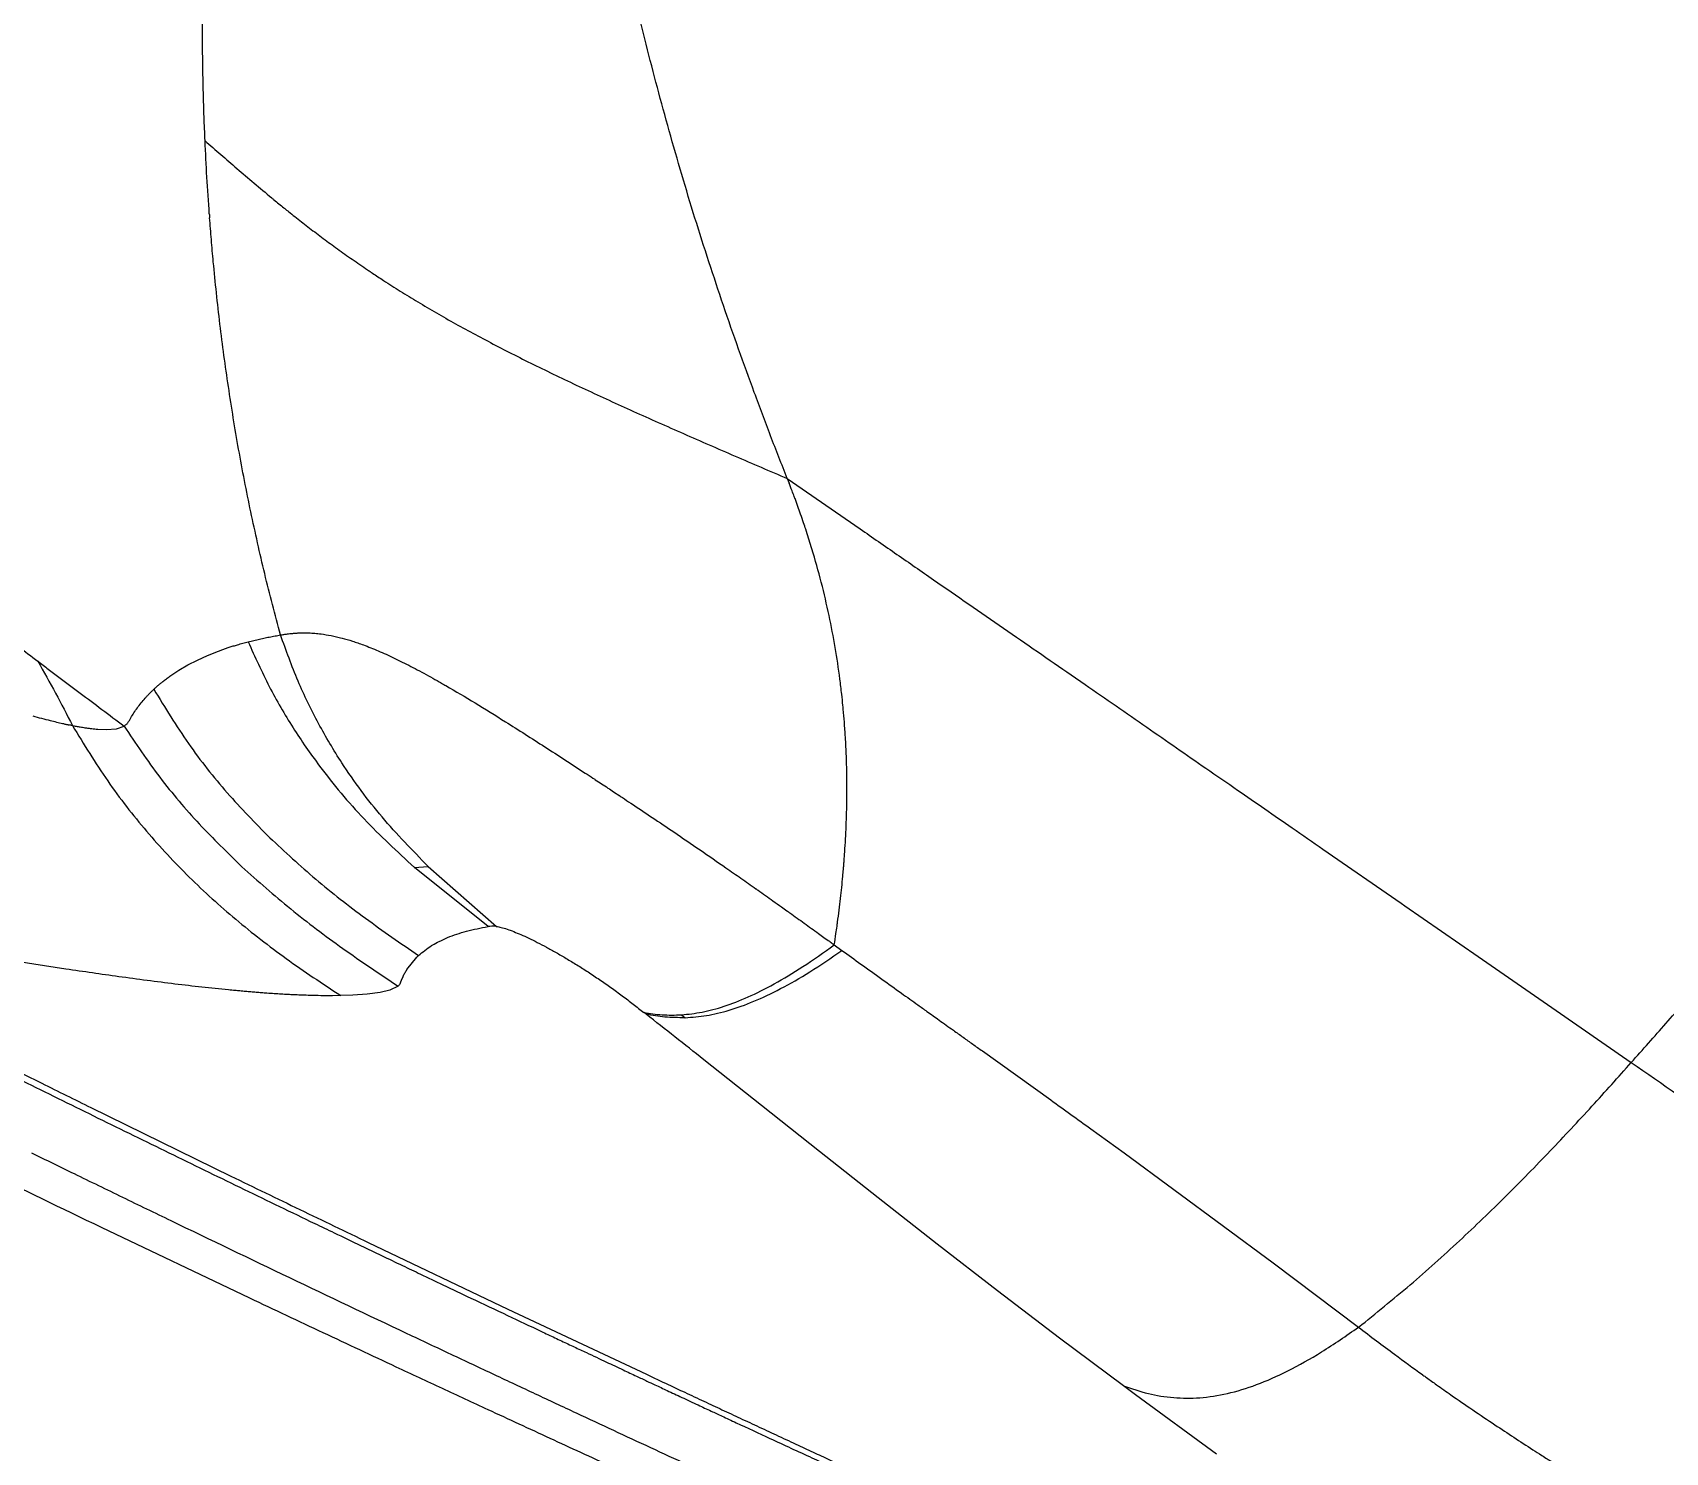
# Model space of a CAD drawing. Extents: x -51 to 27, y -13 to 136.
# Drawn here: x -40.81 to -30.97, y 53.37 to 61.93 of the extents above; entities that cross this region are included whole.
import ezdxf

# ---------------------------------------------------------------- set-up
doc = ezdxf.new("R2010")
doc.units = 0
doc.header["$MEASUREMENT"] = 0
doc.layers.add('GEOMETRY', color=2, linetype='Continuous', lineweight=25)

# ---------------------------------------------------------------- blocks, each defined once
blk = doc.blocks.new('2026 MONTERREY-BLOOM')
at = {"layer": 'GEOMETRY'}
for p, q in [((-24.5824, -24.4754), (-24.5716, -24.5027)), ((-24.5824, -24.4754), (-24.1437, -24.779)), ((-27.8315, -25.4599), (-27.7363, -25.4376)), ((-28.1953, -25.5995), (-28.1375, -25.5697)), ((-28.1375, -25.5697), (-28.0763, -25.5419)), ((-28.0763, -25.5419), (-28.0102, -25.5155)), ((-28.3027, -25.6667), (-28.2488, -25.6308)), ((-28.2488, -25.6308), (-28.1953, -25.5995)), ((-22.8723, -25.659), (-22.7881, -25.7173)), ((-28.6252, -25.9841), (-28.5794, -25.9677)), ((-28.7382, -25.9869), (-28.6872, -25.9891)), ((-28.6872, -25.9891), (-28.6252, -25.9841)), ((-21.3543, -26.7098), (-20.8837, -27.0355)), ((-26.8301, -26.8206), (-26.7472, -26.8141)), ((-26.3856, -27.1769), (-26.8299, -26.8207)), ((-26.7472, -26.8141), (-26.3357, -27.1758)), ((-20.8837, -27.0355), (-20.861, -27.0512)), ((-20.861, -27.0512), (-20.4189, -27.3572)), ((-26.3747, -27.1754), (-26.3856, -27.1769)), ((-26.3631, -27.1744), (-26.3747, -27.1754)), ((-26.3499, -27.1745), (-26.3631, -27.1744)), ((-26.3357, -27.1758), (-26.3499, -27.1745)), ((-26.8148, -27.3609), (-26.8048, -27.3514)), ((-24.2991, -27.2869), (-24.2527, -27.3204)), ((-29.1224, -27.4035), (-29.3277, -27.3714)), ((-28.9311, -27.4326), (-29.1224, -27.4035)), ((-26.875, -27.4357), (-26.8148, -27.3609)), ((-20.4189, -27.3572), (-19.9742, -27.6651)), ((-26.9278, -27.5361), (-26.9775, -27.5599)), ((-26.9278, -27.5361), (-26.9212, -27.5297)), ((-26.9212, -27.5297), (-26.9184, -27.5262)), ((-26.9184, -27.5262), (-26.9171, -27.5242)), ((-26.9171, -27.5242), (-26.9157, -27.5225)), ((-26.9157, -27.5225), (-26.9152, -27.5213)), ((-26.9152, -27.5213), (-26.911, -27.51)), ((-26.911, -27.51), (-26.9068, -27.4989)), ((-26.9068, -27.4989), (-26.8976, -27.4771)), ((-27.2734, -27.5926), (-27.3227, -27.5934)), ((-27.2014, -27.5899), (-27.2734, -27.5926)), ((-27.1149, -27.5838), (-27.2014, -27.59)), ((-27.0356, -27.5734), (-27.1149, -27.5838)), ((-26.9776, -27.5599), (-27.0356, -27.5734)), ((-25.4326, -27.7051), (-25.4458, -27.6947)), ((-25.2199, -27.7089), (-25.198, -27.7262)), ((-19.9742, -27.6651), (-19.4958, -27.9962)), ((-23.4069, -27.9266), (-22.9948, -28.2219)), ((-24.7372, -28.2559), (-25.0862, -27.9791)), ((-28.7788, -28.2677), (-27.9354, -28.6809)), ((-24.3883, -28.5325), (-24.7372, -28.2559)), ((-22.7538, -28.3956), (-22.5524, -28.5417)), ((-24.0351, -28.8115), (-24.3883, -28.5325)), ((-22.5524, -28.5417), (-21.655, -29.204)), ((-23.6783, -29.0912), (-24.0351, -28.8115)), ((-27.8215, -29.417), (-28.7154, -28.991)), ((-27.1073, -29.081), (-26.2661, -29.4824)), ((-23.315, -29.3726), (-23.6783, -29.0912)), ((-21.655, -29.204), (-21.1397, -29.5921)), ((-23.1293, -29.5149), (-23.315, -29.3726)), ((-26.2661, -29.4824), (-25.4315, -29.8761)), ((-22.9417, -29.6574), (-23.1293, -29.5149)), ((-22.5571, -29.9456), (-22.9417, -29.6574)), ((-22.4829, -30.0005), (-22.5571, -29.9456)), ((-21.9956, -30.3564), (-22.4829, -30.0005))]:
    blk.add_line(p, q, dxfattribs=at)
for points, knots in [([(-36.6427, -38.9849), (-36.6428, -38.748), (-36.6429, -38.2513), (-36.6431, -37.4958), (-36.643, -36.7174), (-36.6423, -35.9379), (-36.6409, -35.1552), (-36.6388, -34.37), (-36.6343, -33.1243), (-36.6247, -31.4274), (-36.6007, -28.7277), (-36.5557, -25.4875), (-36.48, -22.0033), (-36.3837, -18.8258), (-36.2694, -15.9518), (-36.1467, -13.5568), (-36.0218, -11.6425), (-35.9083, -10.2086), (-35.8038, -9.1111), (-35.7174, -8.3466), (-35.6715, -7.9173), (-35.5982, -7.4928), (-35.4908, -7.0801), (-35.3398, -6.6435), (-35.1358, -6.1898), (-34.8703, -5.7277), (-34.5603, -5.2943), (-34.2088, -4.8937), (-33.8193, -4.53), (-33.3956, -4.2066), (-32.942, -3.9269), (-32.4916, -3.7075), (-32.0535, -3.5411), (-31.634, -3.4198), (-31.1992, -3.3309), (-30.7502, -3.28), (-30.3002, -3.2288), (-29.6557, -3.1612), (-28.8172, -3.0818), (-27.5048, -2.9746), (-25.9207, -2.8687), (-23.9532, -2.7617), (-21.8759, -2.6679), (-19.6786, -2.5868), (-17.2507, -2.5139), (-14.59, -2.4519), (-11.7055, -2.4029), (-8.8195, -2.3695), (-5.9364, -2.3497), (-3.0548, -2.3416), (-0.5983, -2.3393), (1.4461, -2.34), (3.0915, -2.3423), (4.7536, -2.3465), (6.4156, -2.3534), (8.0545, -2.3645), (10.4077, -2.3864), (13.4813, -2.429), (16.9743, -2.5047), (20.1483, -2.6009), (23.0112, -2.7146), (25.3952, -2.8364), (27.3074, -2.9606), (28.7412, -3.0736), (29.84, -3.1777), (30.6063, -3.2639), (31.0378, -3.31), (31.4634, -3.3805), (31.8765, -3.4857), (32.3137, -3.6341), (32.7687, -3.8357), (33.2323, -4.0987), (33.6676, -4.4064), (34.0701, -4.7558), (34.436, -5.1433), (34.7616, -5.5651), (35.0437, -6.0171), (35.2785, -6.4922), (35.464, -6.9855), (35.6016, -7.491), (35.6829, -8.0099), (35.7387, -8.5338), (35.8146, -9.2299), (35.8967, -10.0974), (36.0051, -11.4079), (36.112, -12.9931), (36.2405, -15.3392), (36.3619, -18.1726), (36.4654, -21.4568), (36.5399, -24.7062), (36.5915, -27.9302), (36.6206, -30.8028), (36.6357, -33.3227), (36.6407, -34.9225), (36.6423, -35.9634), (36.6428, -36.4441), (36.643, -36.9237), (36.6431, -37.4023), (36.643, -37.8963), (36.6429, -38.4238), (36.6428, -38.792), (36.6428, -38.9849)], [0, 0, 0, 0, 0.005138, 0.010771, 0.016381, 0.022015, 0.027673, 0.03335, 0.039042, 0.054682, 0.070145, 0.097582, 0.124946, 0.145709, 0.16651, 0.187309, 0.197707, 0.208103, 0.218498, 0.221609, 0.224784, 0.227857, 0.230942, 0.234019, 0.237865, 0.24171, 0.245555, 0.249401, 0.253246, 0.257092, 0.260938, 0.264783, 0.267936, 0.271088, 0.274241, 0.277546, 0.280882, 0.284062, 0.291597, 0.299143, 0.312612, 0.326021, 0.341866, 0.357701, 0.373696, 0.394533, 0.415407, 0.436247, 0.457116, 0.477921, 0.498728, 0.51038, 0.52225, 0.534405, 0.54642, 0.558287, 0.569942, 0.597446, 0.624936, 0.645697, 0.666299, 0.687058, 0.697455, 0.707849, 0.718242, 0.721382, 0.724571, 0.72765, 0.730727, 0.733804, 0.737651, 0.741498, 0.745344, 0.74919, 0.753036, 0.756881, 0.760725, 0.76457, 0.768352, 0.772136, 0.775907, 0.779727, 0.783559, 0.79109, 0.798621, 0.812071, 0.825537, 0.849567, 0.873561, 0.896782, 0.920041, 0.943476, 0.95907, 0.97468, 0.978164, 0.981639, 0.985104, 0.988563, 0.992016, 0.995816, 1, 1, 1, 1]), ([(-25.2943, -22.3795), (-25.3418, -22.2056), (-25.4363, -21.8592), (-25.5147, -21.5124), (-25.5538, -21.3397)], [0, 0, 0, 0, 0.501862, 1, 1, 1, 1]), ([(-28.1014, -22.1504), (-28.1025, -22.1018), (-28.1048, -22.0044), (-28.1058, -21.907), (-28.1063, -21.8583)], [0, 0, 0, 0, 0.499998, 1, 1, 1, 1]), ([(-28.0913, -22.4394), (-28.0933, -22.3913), (-28.0973, -22.295), (-28.1, -22.1986), (-28.1014, -22.1504)], [0, 0, 0, 0, 0.499998, 1, 1, 1, 1]), ([(-24.9673, -23.4324), (-25.0257, -23.2572), (-25.1418, -22.9084), (-25.2437, -22.5553), (-25.2943, -22.3795)], [0, 0, 0, 0, 0.502306, 1, 1, 1, 1]), ([(-28.0655, -22.88), (-28.0706, -22.8062), (-28.0808, -22.6597), (-28.0878, -22.5124), (-28.0913, -22.4394)], [0, 0, 0, 0, 0.5035933, 1, 1, 1, 1]), ([(-28.0913, -22.4394), (-28.0287, -22.4944), (-27.9035, -22.6044), (-27.761, -22.7239), (-27.6897, -22.7836)], [0, 0, 0, 0, 0.50001, 1, 1, 1, 1]), ([(-27.6897, -22.7836), (-27.6853, -22.7873), (-27.6612, -22.8072), (-27.6366, -22.8271), (-27.6163, -22.8436), (-27.616, -22.8437), (-27.6152, -22.8444), (-27.6121, -22.8469), (-27.5999, -22.8568), (-27.5756, -22.8763), (-27.5532, -22.894), (-27.5404, -22.9041)], [0, 0, 0, 0, 0.0928, 0.499998, 0.500127, 0.501233, 0.504386, 0.516444, 0.563577, 0.749999, 1, 1, 1, 1]), ([(-28.0655, -22.88), (-28.0652, -22.8838), (-28.0647, -22.8914), (-28.0641, -22.8991), (-28.0638, -22.9029)], [0, 0, 0, 0, 0.499756, 1, 1, 1, 1]), ([(-28.0414, -23.169), (-28.0454, -23.1245), (-28.0535, -23.036), (-28.0604, -22.9471), (-28.0638, -22.9029)], [0, 0, 0, 0, 0.5028218, 1, 1, 1, 1]), ([(-27.5404, -22.9041), (-27.5142, -22.9246), (-27.4618, -22.9657), (-27.4064, -23.0073), (-27.3786, -23.0282)], [0, 0, 0, 0, 0.4992284, 1, 1, 1, 1]), ([(-27.3786, -23.0282), (-27.3505, -23.049), (-27.294, -23.0908), (-27.2342, -23.1329), (-27.2043, -23.154)], [0, 0, 0, 0, 0.498952, 1, 1, 1, 1]), ([(-28.0012, -23.5447), (-28.0085, -23.482), (-28.0231, -23.3572), (-28.0353, -23.2315), (-28.0414, -23.169)], [0, 0, 0, 0, 0.502683, 1, 1, 1, 1]), ([(-27.2043, -23.154), (-27.1737, -23.1753), (-27.1399, -23.1987), (-27.0987, -23.2264), (-27.067, -23.2477), (-27.0379, -23.2667), (-27.0153, -23.2815)], [0, 0, 0, 0, 0.499992, 0.551783, 0.652262, 1, 1, 1, 1]), ([(-27.0153, -23.2815), (-26.9821, -23.3029), (-26.9151, -23.3461), (-26.8444, -23.3891), (-26.8088, -23.4107)], [0, 0, 0, 0, 0.496286, 1, 1, 1, 1]), ([(-26.8088, -23.4107), (-26.7343, -23.4547), (-26.5852, -23.5428), (-26.4215, -23.6294), (-26.3396, -23.6727)], [0, 0, 0, 0, 0.500003, 1, 1, 1, 1]), ([(-24.781, -23.9576), (-24.8128, -23.8706), (-24.8765, -23.6966), (-24.937, -23.5204), (-24.9673, -23.4324)], [0, 0, 0, 0, 0.5003244, 1, 1, 1, 1]), ([(-27.9504, -23.9217), (-27.9595, -23.859), (-27.9777, -23.7339), (-27.9934, -23.6076), (-28.0012, -23.5447)], [0, 0, 0, 0, 0.501617, 1, 1, 1, 1]), ([(-26.3396, -23.6727), (-26.297, -23.6946), (-26.2115, -23.7387), (-26.1229, -23.7825), (-26.0784, -23.8044)], [0, 0, 0, 0, 0.497834, 1, 1, 1, 1]), ([(-26.0784, -23.8044), (-26.033, -23.8265), (-25.9419, -23.8709), (-25.8481, -23.9149), (-25.8011, -23.937)], [0, 0, 0, 0, 0.497784, 1, 1, 1, 1]), ([(-27.8887, -24.2991), (-27.8996, -24.2363), (-27.9215, -24.1112), (-27.9408, -23.9847), (-27.9504, -23.9217)], [0, 0, 0, 0, 0.501994, 1, 1, 1, 1]), ([(-24.5824, -24.4754), (-24.6162, -24.3895), (-24.6837, -24.2184), (-24.7486, -24.0444), (-24.781, -23.9576)], [0, 0, 0, 0, 0.5013603, 1, 1, 1, 1]), ([(-25.5099, -24.0705), (-25.46, -24.0929), (-25.36, -24.1378), (-25.2587, -24.1825), (-25.2078, -24.2049)], [0, 0, 0, 0, 0.498269, 1, 1, 1, 1]), ([(-25.2078, -24.2049), (-25.1564, -24.2274), (-25.0531, -24.2727), (-24.949, -24.3177), (-24.8969, -24.3403)], [0, 0, 0, 0, 0.498451, 1, 1, 1, 1]), ([(-27.8157, -24.6756), (-27.8286, -24.6131), (-27.8542, -24.4884), (-27.8772, -24.3621), (-27.8887, -24.2991)], [0, 0, 0, 0, 0.501379, 1, 1, 1, 1]), ([(-24.8969, -24.3403), (-24.8446, -24.3628), (-24.7399, -24.408), (-24.635, -24.4529), (-24.5824, -24.4754)], [0, 0, 0, 0, 0.498751, 1, 1, 1, 1]), ([(-24.5018, -24.6908), (-24.5129, -24.6594), (-24.5241, -24.6279), (-24.5359, -24.5963), (-24.5363, -24.5952), (-24.5378, -24.5912), (-24.5435, -24.5758), (-24.555, -24.5456), (-24.5655, -24.5183), (-24.5716, -24.5027)], [0, 0, 0, 0, 0.4999995, 0.500497, 0.5048078, 0.5171354, 0.5643942, 0.7500002, 1, 1, 1, 1]), ([(-27.6364, -25.4188), (-27.669, -25.2962), (-27.7339, -25.0524), (-27.7885, -24.8007), (-27.8157, -24.6756)], [0, 0, 0, 0, 0.503007, 1, 1, 1, 1]), ([(-24.4337, -24.8995), (-24.4444, -24.8647), (-24.4552, -24.8299), (-24.4666, -24.795), (-24.4667, -24.7946), (-24.467, -24.7935), (-24.4685, -24.7891), (-24.4741, -24.7721), (-24.4854, -24.7385), (-24.4958, -24.7082), (-24.5018, -24.6908)], [0, 0, 0, 0, 0.499995, 0.500159, 0.501361, 0.50462, 0.51682, 0.563987, 0.749998, 1, 1, 1, 1]), ([(-24.1437, -24.779), (-24.0695, -24.8304), (-23.9211, -24.9332), (-23.7746, -25.0346), (-23.7014, -25.0853)], [0, 0, 0, 0, 0.499999, 1, 1, 1, 1]), ([(-24.3303, -25.3015), (-24.3452, -25.2346), (-24.3751, -25.1008), (-24.4141, -24.9666), (-24.4337, -24.8995)], [0, 0, 0, 0, 0.5, 1, 1, 1, 1]), ([(-23.7014, -25.0853), (-23.5596, -25.1834), (-23.2785, -25.3779), (-23.0069, -25.5659), (-22.8723, -25.659)], [0, 0, 0, 0, 0.504538, 1, 1, 1, 1]), ([(-24.2649, -25.6845), (-24.2738, -25.6211), (-24.2915, -25.4943), (-24.3173, -25.3658), (-24.3303, -25.3015)], [0, 0, 0, 0, 0.5, 1, 1, 1, 1]), ([(-27.9463, -25.4932), (-27.9379, -25.4905), (-27.9211, -25.4851), (-27.9039, -25.48), (-27.8953, -25.4775)], [0, 0, 0, 0, 0.499886, 1, 1, 1, 1]), ([(-27.8953, -25.4775), (-27.8848, -25.4745), (-27.8638, -25.4685), (-27.8423, -25.4628), (-27.8315, -25.4599)], [0, 0, 0, 0, 0.499706, 1, 1, 1, 1]), ([(-27.8315, -25.4599), (-27.7906, -25.5504), (-27.7103, -25.7283), (-27.5649, -25.9781), (-27.3782, -26.2484), (-27.1376, -26.5351), (-26.933, -26.7248), (-26.8299, -26.8204)], [0, 0, 0, 0, 0.17396, 0.342069, 0.506668, 0.751635, 1, 1, 1, 1]), ([(-27.7363, -25.4376), (-27.7255, -25.4355), (-27.7092, -25.4321), (-27.6866, -25.4276), (-27.6641, -25.4236), (-27.6472, -25.4207), (-27.6364, -25.4188)], [0, 0, 0, 0, 0.328132, 0.5, 0.682212, 1, 1, 1, 1]), ([(-27.6364, -25.4188), (-27.6297, -25.4177), (-27.6161, -25.4155), (-27.6022, -25.4136), (-27.5951, -25.4126)], [0, 0, 0, 0, 0.495314, 1, 1, 1, 1]), ([(-26.747, -26.8139), (-26.8416, -26.7168), (-27.0295, -26.5239), (-27.2465, -26.2308), (-27.4112, -25.9533), (-27.5366, -25.6959), (-27.6027, -25.5123), (-27.6364, -25.4188)], [0, 0, 0, 0, 0.247887, 0.492489, 0.657052, 0.825398, 1, 1, 1, 1]), ([(-27.5951, -25.4126), (-27.5899, -25.412), (-27.5834, -25.4112), (-27.5764, -25.4104), (-27.5745, -25.4102), (-27.574, -25.4101), (-27.5739, -25.4101), (-27.5726, -25.41), (-27.5689, -25.4096), (-27.5616, -25.409), (-27.5555, -25.4084), (-27.5518, -25.4081)], [0, 0, 0, 0, 0.367407, 0.463378, 0.489129, 0.496426, 0.498679, 0.5, 0.587917, 0.75, 1, 1, 1, 1]), ([(-27.5518, -25.4081), (-27.5466, -25.4077), (-27.5387, -25.4072), (-27.5278, -25.4065), (-27.5168, -25.4061), (-27.5084, -25.4059), (-27.5029, -25.4058)], [0, 0, 0, 0, 0.331334, 0.5, 0.673059, 1, 1, 1, 1]), ([(-27.5029, -25.4058), (-27.4912, -25.4057), (-27.4736, -25.4057), (-27.4529, -25.4068), (-27.4402, -25.4076), (-27.4338, -25.4081), (-27.4296, -25.4084)], [0, 0, 0, 0, 0.4999952, 0.7499973, 0.8344373, 1, 1, 1, 1]), ([(-27.4296, -25.4084), (-27.4234, -25.4091), (-27.4109, -25.4105), (-27.3982, -25.4118), (-27.3918, -25.4124)], [0, 0, 0, 0, 0.498729, 1, 1, 1, 1]), ([(-27.3918, -25.4124), (-27.372, -25.4154), (-27.3423, -25.4198), (-27.2994, -25.4295), (-27.2771, -25.4349), (-27.2659, -25.4376)], [0, 0, 0, 0, 0.4999852, 0.7499926, 1, 1, 1, 1]), ([(-27.2659, -25.4376), (-27.2454, -25.4433), (-27.2146, -25.4518), (-27.1706, -25.4668), (-27.148, -25.4748), (-27.1367, -25.4789)], [0, 0, 0, 0, 0.4999834, 0.7499917, 1, 1, 1, 1]), ([(-27.1367, -25.4789), (-27.1222, -25.4844), (-27.0933, -25.4953), (-27.0628, -25.5082), (-27.0475, -25.5146)], [0, 0, 0, 0, 0.5, 1, 1, 1, 1]), ([(-29.0989, -25.5773), (-29.063, -25.6409), (-28.9909, -25.7685), (-28.9239, -25.8992), (-28.8903, -25.9648)], [0, 0, 0, 0, 0.497847, 1, 1, 1, 1]), ([(-29.0989, -25.5773), (-29.0779, -25.5931), (-29.036, -25.6245), (-28.9935, -25.6564), (-28.9722, -25.6724)], [0, 0, 0, 0, 0.499986, 1, 1, 1, 1]), ([(-28.0101, -25.5155), (-28.0032, -25.513), (-27.9894, -25.5079), (-27.9753, -25.503), (-27.9683, -25.5006)], [0, 0, 0, 0, 0.499834, 1, 1, 1, 1]), ([(-27.9683, -25.5006), (-27.9646, -25.4993), (-27.9573, -25.4969), (-27.95, -25.4944), (-27.9463, -25.4932)], [0, 0, 0, 0, 0.49994, 1, 1, 1, 1]), ([(-27.0475, -25.5146), (-27.032, -25.5214), (-27.0009, -25.5349), (-26.9684, -25.5502), (-26.9521, -25.5578)], [0, 0, 0, 0, 0.5, 1, 1, 1, 1]), ([(-26.9521, -25.5578), (-26.9357, -25.5657), (-26.9027, -25.5816), (-26.8683, -25.5992), (-26.8511, -25.6079)], [0, 0, 0, 0, 0.5, 1, 1, 1, 1]), ([(-28.9722, -25.6724), (-28.9509, -25.6884), (-28.9082, -25.7204), (-28.865, -25.7529), (-28.8434, -25.7691)], [0, 0, 0, 0, 0.499974, 1, 1, 1, 1]), ([(-28.3447, -25.6983), (-28.338, -25.6933), (-28.3242, -25.6828), (-28.31, -25.6722), (-28.3027, -25.6667)], [0, 0, 0, 0, 0.483835, 1, 1, 1, 1]), ([(-26.8511, -25.6079), (-26.8338, -25.6169), (-26.799, -25.635), (-26.763, -25.6547), (-26.745, -25.6645)], [0, 0, 0, 0, 0.5, 1, 1, 1, 1]), ([(-26.745, -25.6645), (-26.7277, -25.6741), (-26.7016, -25.6885), (-26.6662, -25.7088), (-26.6483, -25.7191), (-26.6393, -25.7242)], [0, 0, 0, 0, 0.4999927, 0.7499963, 1, 1, 1, 1]), ([(-28.8434, -25.7691), (-28.7999, -25.8018), (-28.7129, -25.8672), (-28.6239, -25.9342), (-28.5794, -25.9677)], [0, 0, 0, 0, 0.499913, 1, 1, 1, 1]), ([(-28.4527, -25.8002), (-28.4485, -25.7955), (-28.4402, -25.7862), (-28.4314, -25.7772), (-28.4271, -25.7726)], [0, 0, 0, 0, 0.500021, 1, 1, 1, 1]), ([(-28.4271, -25.7726), (-28.4225, -25.7681), (-28.4135, -25.7593), (-28.4044, -25.7503), (-28.3999, -25.7459)], [0, 0, 0, 0, 0.512122, 1, 1, 1, 1]), ([(-28.3999, -25.7459), (-28.3958, -25.7421), (-28.3877, -25.7345), (-28.3793, -25.7272), (-28.3751, -25.7235)], [0, 0, 0, 0, 0.500107, 1, 1, 1, 1]), ([(-28.3999, -25.746), (-28.3324, -25.8566), (-28.1995, -26.0746), (-27.9637, -26.3735), (-27.7887, -26.5521), (-27.7017, -26.6408)], [0, 0, 0, 0, 0.341383, 0.672653, 1, 1, 1, 1]), ([(-28.3751, -25.7235), (-28.3701, -25.7193), (-28.3602, -25.7107), (-28.3499, -25.7025), (-28.3447, -25.6983)], [0, 0, 0, 0, 0.499988, 1, 1, 1, 1]), ([(-26.6393, -25.7242), (-26.5814, -25.7582), (-26.4656, -25.8263), (-26.3422, -25.9033), (-26.2806, -25.9419)], [0, 0, 0, 0, 0.499988, 1, 1, 1, 1]), ([(-24.2313, -26.0458), (-24.2333, -26.0161), (-24.2353, -25.986), (-24.2378, -25.9519), (-24.2399, -25.922), (-24.2423, -25.8924), (-24.2448, -25.8659), (-24.245, -25.8637), (-24.2457, -25.8559), (-24.2486, -25.8264), (-24.2549, -25.7681), (-24.2612, -25.715), (-24.2649, -25.6845)], [0, 0, 0, 0, 0.249998, 0.253849, 0.285561, 0.499999, 0.50063, 0.50529, 0.517969, 0.565527, 0.750002, 1, 1, 1, 1]), ([(-22.7881, -25.7173), (-22.6634, -25.8037), (-22.4166, -25.9745), (-22.1773, -26.1401), (-22.059, -26.222)], [0, 0, 0, 0, 0.505643, 1, 1, 1, 1]), ([(-28.4992, -25.858), (-28.4919, -25.8482), (-28.4771, -25.8285), (-28.4608, -25.8096), (-28.4527, -25.8002)], [0, 0, 0, 0, 0.5, 1, 1, 1, 1]), ([(-29.1301, -25.9065), (-29.1122, -25.9114), (-29.0764, -25.9213), (-29.0414, -25.9302), (-29.024, -25.9346)], [0, 0, 0, 0, 0.499538, 1, 1, 1, 1]), ([(-29.0239, -25.9346), (-29.0115, -25.9376), (-28.9866, -25.9435), (-28.962, -25.9494), (-28.9497, -25.9523)], [0, 0, 0, 0, 0.500228, 1, 1, 1, 1]), ([(-28.9497, -25.9523), (-28.9434, -25.9537), (-28.9307, -25.9565), (-28.918, -25.9592), (-28.9117, -25.9606)], [0, 0, 0, 0, 0.5001143, 1, 1, 1, 1]), ([(-28.8904, -25.9649), (-28.8939, -25.9642), (-28.901, -25.9628), (-28.9082, -25.9613), (-28.9117, -25.9606)], [0, 0, 0, 0, 0.50049, 1, 1, 1, 1]), ([(-28.8904, -25.9649), (-28.8217, -26.0776), (-28.6865, -26.2994), (-28.4486, -26.6039), (-28.1898, -26.8827), (-27.907, -27.138), (-27.6015, -27.3762), (-27.3838, -27.5198), (-27.2734, -27.5926)], [0, 0, 0, 0, 0.170719, 0.336061, 0.499026, 0.662401, 0.828675, 1, 1, 1, 1]), ([(-28.8903, -25.9648), (-28.8867, -25.9655), (-28.8794, -25.9668), (-28.8721, -25.9682), (-28.8684, -25.9689)], [0, 0, 0, 0, 0.498428, 1, 1, 1, 1]), ([(-28.8684, -25.9689), (-28.8642, -25.9696), (-28.8558, -25.971), (-28.8474, -25.9725), (-28.8431, -25.9733)], [0, 0, 0, 0, 0.4980015, 1, 1, 1, 1]), ([(-28.8431, -25.9733), (-28.8386, -25.974), (-28.8295, -25.9755), (-28.8205, -25.9769), (-28.8159, -25.9777)], [0, 0, 0, 0, 0.500276, 1, 1, 1, 1]), ([(-28.5794, -25.9677), (-28.5773, -25.9663), (-28.5731, -25.9634), (-28.5689, -25.9605), (-28.5668, -25.9591)], [0, 0, 0, 0, 0.499903, 1, 1, 1, 1]), ([(-28.5794, -25.9677), (-28.5092, -26.0721), (-28.3706, -26.2783), (-28.1311, -26.5613), (-27.9562, -26.7314), (-27.8692, -26.816)], [0, 0, 0, 0, 0.34026, 0.671886, 1, 1, 1, 1]), ([(-28.5559, -25.9479), (-28.5545, -25.9454), (-28.5517, -25.9406), (-28.5488, -25.9358), (-28.5474, -25.9334)], [0, 0, 0, 0, 0.499879, 1, 1, 1, 1]), ([(-28.5474, -25.9334), (-28.546, -25.9309), (-28.5431, -25.9259), (-28.5402, -25.9208), (-28.5388, -25.9183)], [0, 0, 0, 0, 0.499875, 1, 1, 1, 1]), ([(-26.2806, -25.9419), (-26.2018, -25.9918), (-26.0442, -26.0917), (-25.8816, -26.1979), (-25.8003, -26.251)], [0, 0, 0, 0, 0.499975, 1, 1, 1, 1]), ([(-28.8159, -25.9777), (-28.8122, -25.9782), (-28.8048, -25.9793), (-28.7975, -25.9803), (-28.7938, -25.9808)], [0, 0, 0, 0, 0.501615, 1, 1, 1, 1]), ([(-28.7938, -25.9808), (-28.7905, -25.9812), (-28.7838, -25.982), (-28.777, -25.9828), (-28.7737, -25.9833)], [0, 0, 0, 0, 0.500372, 1, 1, 1, 1]), ([(-28.7737, -25.9833), (-28.7678, -25.9838), (-28.756, -25.9849), (-28.7441, -25.9862), (-28.7382, -25.9868)], [0, 0, 0, 0, 0.499737, 1, 1, 1, 1]), ([(-24.2231, -26.3864), (-24.2231, -26.3586), (-24.2231, -26.3116), (-24.2236, -26.2583), (-24.2242, -26.23), (-24.2256, -26.1644), (-24.2286, -26.1035), (-24.2313, -26.0458)], [0, 0, 0, 0, 0.250007, 0.421897, 0.472701, 0.500018, 1, 1, 1, 1]), ([(-25.8003, -26.251), (-25.7847, -26.2614), (-25.7644, -26.2748), (-25.7187, -26.3048), (-25.6656, -26.3395), (-25.6172, -26.3718), (-25.5926, -26.3882), (-25.5864, -26.3923), (-25.5638, -26.4074), (-25.5426, -26.4213), (-25.5259, -26.4324)], [0, 0, 0, 0, 0.171218, 0.22214, 0.499999, 0.749998, 0.752113, 0.769294, 0.817459, 1, 1, 1, 1]), ([(-22.059, -26.222), (-21.9954, -26.2661), (-21.8766, -26.3485), (-21.7033, -26.4681), (-21.532, -26.5868), (-21.4157, -26.6673), (-21.3543, -26.7098)], [0, 0, 0, 0, 0.267977, 0.499997, 0.73578, 1, 1, 1, 1]), ([(-25.5259, -26.4324), (-25.4825, -26.4613), (-25.3957, -26.5192), (-25.3097, -26.5774), (-25.2667, -26.6065)], [0, 0, 0, 0, 0.499998, 1, 1, 1, 1]), ([(-24.2268, -26.5493), (-24.2259, -26.5224), (-24.2241, -26.4687), (-24.2234, -26.4139), (-24.2231, -26.3864)], [0, 0, 0, 0, 0.499492, 1, 1, 1, 1]), ([(-24.2348, -26.7069), (-24.2332, -26.681), (-24.23, -26.629), (-24.2278, -26.5759), (-24.2268, -26.5493)], [0, 0, 0, 0, 0.49946, 1, 1, 1, 1]), ([(-27.7017, -26.6408), (-27.6101, -26.7256), (-27.4254, -26.8967), (-27.1235, -27.1312), (-26.912, -27.2773), (-26.8048, -27.3514)], [0, 0, 0, 0, 0.326598, 0.658809, 1, 1, 1, 1]), ([(-25.2667, -26.6065), (-25.2136, -26.6426), (-25.1077, -26.7146), (-25.0038, -26.7865), (-24.952, -26.8223)], [0, 0, 0, 0, 0.501812, 1, 1, 1, 1]), ([(-24.2477, -26.8733), (-24.2465, -26.8596), (-24.2445, -26.837), (-24.2422, -26.8095), (-24.241, -26.7951), (-24.2403, -26.7863), (-24.2393, -26.7724), (-24.2373, -26.745), (-24.2357, -26.721), (-24.2348, -26.7069)], [0, 0, 0, 0, 0.25, 0.413378, 0.5, 0.508811, 0.573701, 0.75, 1, 1, 1, 1]), ([(-27.8692, -26.816), (-27.7723, -26.9021), (-27.577, -27.0754), (-27.2603, -27.313), (-27.0395, -27.4612), (-26.9278, -27.5361)], [0, 0, 0, 0, 0.3275006, 0.6598118, 1, 1, 1, 1]), ([(-24.952, -26.8223), (-24.9217, -26.8434), (-24.8612, -26.8855), (-24.8016, -26.9275), (-24.7717, -26.9485)], [0, 0, 0, 0, 0.500214, 1, 1, 1, 1]), ([(-24.7717, -26.9485), (-24.7717, -26.9485), (-24.7717, -26.9485), (-24.7717, -26.9485), (-24.7716, -26.9486), (-24.7713, -26.9488), (-24.7703, -26.9495), (-24.766, -26.9526), (-24.7318, -26.9768), (-24.6813, -27.0124), (-24.6236, -27.0537), (-24.5896, -27.0779), (-24.5726, -27.09), (-24.5665, -27.0944)], [0, 0, 0, 0, 0.000009, 0.00008, 0.000282, 0.001054, 0.004064, 0.015948, 0.06311, 0.499997, 0.749998, 0.910539, 1, 1, 1, 1]), ([(-24.2615, -27.0067), (-24.259, -26.9847), (-24.2542, -26.9407), (-24.2499, -26.8958), (-24.2477, -26.8733)], [0, 0, 0, 0, 0.5000239, 1, 1, 1, 1]), ([(-24.2991, -27.2869), (-24.2957, -27.2643), (-24.2901, -27.2273), (-24.2835, -27.1811), (-24.2739, -27.1113), (-24.2672, -27.0546), (-24.2615, -27.0067)], [0, 0, 0, 0, 0.250004, 0.408039, 0.500011, 1, 1, 1, 1]), ([(-24.5665, -27.0944), (-24.5377, -27.1151), (-24.4799, -27.1565), (-24.4228, -27.1976), (-24.3942, -27.2182)], [0, 0, 0, 0, 0.499999, 1, 1, 1, 1]), ([(-26.8048, -27.3514), (-26.7799, -27.3306), (-26.7547, -27.3096), (-26.7233, -27.2902), (-26.7085, -27.2812), (-26.6779, -27.2641), (-26.6462, -27.2502), (-26.6291, -27.2426)], [0, 0, 0, 0, 0.4999898, 0.5042068, 0.5363908, 0.7499948, 1, 1, 1, 1]), ([(-26.6291, -27.2426), (-26.5924, -27.229), (-26.5194, -27.2017), (-26.4302, -27.1853), (-26.3857, -27.177)], [0, 0, 0, 0, 0.501232, 1, 1, 1, 1]), ([(-26.3358, -27.1759), (-26.3262, -27.1776), (-26.3072, -27.1809), (-26.2607, -27.1946), (-26.2168, -27.2128), (-26.1877, -27.2249)], [0, 0, 0, 0, 0.254558, 0.505099, 1, 1, 1, 1]), ([(-26.1877, -27.2249), (-26.1721, -27.2319), (-26.1408, -27.246), (-26.1062, -27.2634), (-26.0888, -27.2721)], [0, 0, 0, 0, 0.498851, 1, 1, 1, 1]), ([(-24.3942, -27.2182), (-24.3832, -27.2262), (-24.3614, -27.2419), (-24.3396, -27.2577), (-24.3288, -27.2655)], [0, 0, 0, 0, 0.503387, 1, 1, 1, 1]), ([(-26.0888, -27.2721), (-26.0708, -27.2814), (-26.0344, -27.3002), (-25.9954, -27.3221), (-25.9757, -27.3331)], [0, 0, 0, 0, 0.497121, 1, 1, 1, 1]), ([(-25.9757, -27.3331), (-25.9554, -27.3447), (-25.9145, -27.3682), (-25.8716, -27.3945), (-25.8499, -27.4078)], [0, 0, 0, 0, 0.496716, 1, 1, 1, 1]), ([(-25.2198, -27.7087), (-25.1791, -27.7045), (-25.0988, -27.6963), (-24.9644, -27.6604), (-24.8196, -27.6045), (-24.6611, -27.5245), (-24.4874, -27.4203), (-24.3629, -27.3322), (-24.2991, -27.2869)], [0, 0, 0, 0, 0.165942, 0.328194, 0.489492, 0.65295, 0.821953, 1, 1, 1, 1]), ([(-25.1978, -27.726), (-25.1558, -27.7229), (-25.0726, -27.7169), (-24.9341, -27.684), (-24.7852, -27.6309), (-24.6225, -27.5535), (-24.4449, -27.4517), (-24.3179, -27.3649), (-24.2527, -27.3204)], [0, 0, 0, 0, 0.165893, 0.328109, 0.48939, 0.652857, 0.821896, 1, 1, 1, 1]), ([(-24.3288, -27.2655), (-24.3253, -27.268), (-24.3183, -27.273), (-24.3114, -27.2781), (-24.3079, -27.2806)], [0, 0, 0, 0, 0.501143, 1, 1, 1, 1]), ([(-24.3079, -27.2806), (-24.3064, -27.2816), (-24.3035, -27.2837), (-24.3005, -27.2859), (-24.2991, -27.2869)], [0, 0, 0, 0, 0.500491, 1, 1, 1, 1]), ([(-24.2527, -27.3204), (-24.2145, -27.348), (-24.1344, -27.406), (-24.0145, -27.4917), (-23.9003, -27.5737), (-23.8099, -27.6385), (-23.7345, -27.6924), (-23.6632, -27.7434), (-23.5904, -27.7955), (-23.5229, -27.8438), (-23.4647, -27.8855), (-23.4263, -27.9129), (-23.4069, -27.9266)], [0, 0, 0, 0, 0.133308, 0.279996, 0.419976, 0.536146, 0.600754, 0.687879, 0.790439, 0.861551, 0.930289, 1, 1, 1, 1]), ([(-28.6116, -27.4789), (-28.6643, -27.4715), (-28.7698, -27.4566), (-28.8774, -27.4406), (-28.9312, -27.4326)], [0, 0, 0, 0, 0.500167, 1, 1, 1, 1]), ([(-25.8499, -27.4078), (-25.8276, -27.4218), (-25.7827, -27.4501), (-25.737, -27.4809), (-25.714, -27.4964)], [0, 0, 0, 0, 0.496305, 1, 1, 1, 1]), ([(-27.9494, -27.5588), (-28.0561, -27.5476), (-28.2699, -27.5252), (-28.4976, -27.4943), (-28.6116, -27.4789)], [0, 0, 0, 0, 0.499386, 1, 1, 1, 1]), ([(-25.714, -27.4964), (-25.7024, -27.5043), (-25.6793, -27.5201), (-25.6565, -27.5363), (-25.645, -27.5444)], [0, 0, 0, 0, 0.499376, 1, 1, 1, 1]), ([(-25.645, -27.5444), (-25.6336, -27.5527), (-25.6107, -27.5691), (-25.5883, -27.5857), (-25.5771, -27.594)], [0, 0, 0, 0, 0.498582, 1, 1, 1, 1]), ([(-19.4958, -27.9962), (-19.4261, -27.918), (-19.2855, -27.7602), (-19.1464, -27.5994), (-19.0762, -27.5183)], [0, 0, 0, 0, 0.4955385, 1, 1, 1, 1]), ([(-27.4382, -27.5924), (-27.4526, -27.592), (-27.4788, -27.5912), (-27.5179, -27.5898), (-27.5548, -27.5883), (-27.5932, -27.5864), (-27.633, -27.5841), (-27.6749, -27.5815), (-27.7145, -27.5787), (-27.7507, -27.5761), (-27.7831, -27.5736), (-27.815, -27.5709), (-27.8479, -27.5681), (-27.8795, -27.5652), (-27.9137, -27.5621), (-27.9362, -27.56), (-27.9494, -27.5587)], [0, 0, 0, 0, 0.089392, 0.162769, 0.24101, 0.315212, 0.394299, 0.478252, 0.562087, 0.625716, 0.687899, 0.748637, 0.807891, 0.874205, 0.926241, 1, 1, 1, 1]), ([(-27.3227, -27.5935), (-27.3416, -27.5935), (-27.3794, -27.5937), (-27.4186, -27.5929), (-27.4382, -27.5925)], [0, 0, 0, 0, 0.497927, 1, 1, 1, 1]), ([(-25.5771, -27.594), (-25.5659, -27.6024), (-25.5434, -27.6192), (-25.5216, -27.636), (-25.5107, -27.6444)], [0, 0, 0, 0, 0.498435, 1, 1, 1, 1]), ([(-25.5107, -27.6444), (-25.4998, -27.6529), (-25.478, -27.6698), (-25.4566, -27.6865), (-25.4459, -27.695)], [0, 0, 0, 0, 0.499395, 1, 1, 1, 1]), ([(-25.0862, -27.9791), (-25.1438, -27.9335), (-25.2584, -27.8428), (-25.3748, -27.751), (-25.4328, -27.7053)], [0, 0, 0, 0, 0.502115, 1, 1, 1, 1]), ([(-29.5989, -27.8599), (-29.5116, -27.9036), (-29.3367, -27.9911), (-29.1623, -28.0778), (-29.0749, -28.1212)], [0, 0, 0, 0, 0.498854, 1, 1, 1, 1]), ([(-29.5621, -27.9217), (-29.4204, -27.9923), (-29.1356, -28.1343), (-28.8522, -28.2739), (-28.7097, -28.3441)], [0, 0, 0, 0, 0.497298, 1, 1, 1, 1]), ([(-21.1397, -29.5921), (-21.0358, -29.5083), (-20.8328, -29.3447), (-20.5357, -29.0775), (-20.2542, -28.807), (-19.9879, -28.5346), (-19.7364, -28.2652), (-19.5747, -28.0844), (-19.4958, -27.9962)], [0, 0, 0, 0, 0.18648, 0.364207, 0.53408, 0.696613, 0.851967, 1, 1, 1, 1]), ([(-19.4958, -27.9962), (-19.3089, -28.1256), (-18.9351, -28.3843), (-18.5471, -28.6528), (-18.3531, -28.7871)], [0, 0, 0, 0, 0.500099, 1, 1, 1, 1]), ([(-29.0749, -28.1212), (-29.0256, -28.1457), (-28.9268, -28.1947), (-28.8282, -28.2434), (-28.7788, -28.2678)], [0, 0, 0, 0, 0.499476, 1, 1, 1, 1]), ([(-22.9948, -28.2219), (-22.9545, -28.2509), (-22.8739, -28.3089), (-22.7938, -28.3667), (-22.7538, -28.3956)], [0, 0, 0, 0, 0.500481, 1, 1, 1, 1]), ([(-28.7154, -28.991), (-28.9543, -28.8759), (-29.432, -28.6458), (-29.9128, -28.4096), (-30.1532, -28.2916)], [0, 0, 0, 0, 0.500108, 1, 1, 1, 1]), ([(-28.7097, -28.3441), (-28.567, -28.4142), (-28.2813, -28.5544), (-27.9976, -28.6922), (-27.8555, -28.7611)], [0, 0, 0, 0, 0.499453, 1, 1, 1, 1]), ([(-29.1364, -28.5407), (-29.0936, -28.5617), (-29.0081, -28.6036), (-28.9226, -28.6454), (-28.8798, -28.6663)], [0, 0, 0, 0, 0.499863, 1, 1, 1, 1]), ([(-28.8798, -28.6663), (-28.7827, -28.7136), (-28.5884, -28.8083), (-28.3948, -28.902), (-28.298, -28.9488)], [0, 0, 0, 0, 0.499848, 1, 1, 1, 1]), ([(-27.9354, -28.681), (-27.866, -28.7147), (-27.727, -28.7823), (-27.5886, -28.8492), (-27.5194, -28.8826)], [0, 0, 0, 0, 0.499733, 1, 1, 1, 1]), ([(-27.8555, -28.7611), (-27.7846, -28.7955), (-27.6425, -28.8643), (-27.5011, -28.9324), (-27.4304, -28.9665)], [0, 0, 0, 0, 0.499724, 1, 1, 1, 1]), ([(-27.5194, -28.8826), (-27.4506, -28.9159), (-27.3129, -28.9823), (-27.1759, -29.0482), (-27.1073, -29.0811)], [0, 0, 0, 0, 0.499854, 1, 1, 1, 1]), ([(-28.298, -28.9488), (-28.0591, -29.064), (-27.5812, -29.2942), (-27.1099, -29.5177), (-26.8743, -29.6295)], [0, 0, 0, 0, 0.50011, 1, 1, 1, 1]), ([(-27.4304, -28.9665), (-27.3914, -28.9852), (-27.2982, -29.0299), (-27.164, -29.0944), (-27.0266, -29.1603), (-26.9072, -29.2174), (-26.7837, -29.2762), (-26.6465, -29.3416), (-26.4713, -29.4249), (-26.2742, -29.5184), (-26.1194, -29.5915), (-26.0248, -29.6362), (-25.9837, -29.6556), (-25.9436, -29.6745), (-25.9045, -29.6929), (-25.8665, -29.7108), (-25.8296, -29.7282), (-25.765, -29.7585), (-25.6791, -29.7989), (-25.5781, -29.8463), (-25.4966, -29.8846), (-25.4326, -29.9146), (-25.3714, -29.9432), (-25.3014, -29.976), (-25.2148, -30.0165), (-25.1264, -30.0578), (-25.0455, -30.0956), (-24.9692, -30.1312), (-24.8507, -30.1864), (-24.6696, -30.2704), (-24.4446, -30.3743), (-24.2881, -30.4471), (-24.2155, -30.4809)], [0, 0, 0, 0, 0.035217, 0.08427, 0.121557, 0.159999, 0.192998, 0.234117, 0.285424, 0.353536, 0.415405, 0.428436, 0.441152, 0.453553, 0.465639, 0.477411, 0.488868, 0.500011, 0.537512, 0.568997, 0.594472, 0.613945, 0.629094, 0.652016, 0.679771, 0.710852, 0.735588, 0.756419, 0.783354, 0.848355, 0.929567, 1, 1, 1, 1]), ([(-26.9387, -29.8321), (-27.0851, -29.7636), (-27.378, -29.6266), (-27.6736, -29.4869), (-27.8215, -29.417)], [0, 0, 0, 0, 0.499741, 1, 1, 1, 1]), ([(-22.5571, -29.9456), (-22.5077, -29.9624), (-22.4119, -29.9951), (-22.2579, -30.0199), (-22.0992, -30.0215), (-21.9322, -29.9963), (-21.7546, -29.9426), (-21.5637, -29.8579), (-21.3574, -29.7422), (-21.214, -29.6433), (-21.1397, -29.5921)], [0, 0, 0, 0, 0.135983, 0.263572, 0.3849, 0.502559, 0.619564, 0.739228, 0.864948, 1, 1, 1, 1]), ([(-21.1397, -29.592), (-21.1039, -29.6193), (-21.0321, -29.6738), (-20.9591, -29.7282), (-20.9226, -29.7555)], [0, 0, 0, 0, 0.4994286, 1, 1, 1, 1]), ([(-26.8743, -29.6295), (-26.7863, -29.671), (-26.6104, -29.7542), (-26.4357, -29.8363), (-26.3484, -29.8774)], [0, 0, 0, 0, 0.499958, 1, 1, 1, 1]), ([(-20.9226, -29.7555), (-20.867, -29.7964), (-20.8104, -29.8381), (-20.7456, -29.8848), (-20.7172, -29.9051), (-20.6612, -29.9449), (-20.6121, -29.9793), (-20.5834, -29.9995)], [0, 0, 0, 0, 0.499995, 0.508794, 0.573698, 0.749998, 1, 1, 1, 1]), ([(-26.3851, -30.0897), (-26.477, -30.0471), (-26.6609, -29.9617), (-26.846, -29.8753), (-26.9387, -29.8321)], [0, 0, 0, 0, 0.499815, 1, 1, 1, 1]), ([(-26.3484, -29.8774), (-26.2658, -29.9162), (-26.1007, -29.9936), (-25.9369, -30.0702), (-25.8549, -30.1085)], [0, 0, 0, 0, 0.499947, 1, 1, 1, 1]), ([(-25.4315, -29.8761), (-25.3875, -29.8967), (-25.3104, -29.9328), (-25.1948, -29.987), (-25.087, -30.0374), (-24.9753, -30.0896), (-24.8643, -30.1414), (-24.7505, -30.1944), (-24.6342, -30.2485), (-24.5218, -30.3008), (-24.4154, -30.3502), (-24.3164, -30.3962), (-24.2193, -30.4412), (-24.1212, -30.4866), (-24.0276, -30.5299), (-23.9276, -30.5761), (-23.8617, -30.6065), (-23.823, -30.6244)], [0, 0, 0, 0, 0.080479, 0.140759, 0.211565, 0.278406, 0.346381, 0.416719, 0.489421, 0.562729, 0.626594, 0.68857, 0.748659, 0.809583, 0.874245, 0.926254, 1, 1, 1, 1]), ([(-20.5834, -29.9995), (-20.5396, -30.0298), (-20.4519, -30.0906), (-20.3623, -30.1506), (-20.3175, -30.1806)], [0, 0, 0, 0, 0.49917, 1, 1, 1, 1]), ([(-25.6405, -30.4335), (-25.7638, -30.3767), (-26.0107, -30.2632), (-26.2602, -30.1476), (-26.3851, -30.0897)], [0, 0, 0, 0, 0.499671, 1, 1, 1, 1]), ([(-25.8549, -30.1085), (-25.7053, -30.1783), (-25.4061, -30.3178), (-25.1114, -30.4542), (-24.9641, -30.5224)], [0, 0, 0, 0, 0.499909, 1, 1, 1, 1]), ([(-20.3175, -30.1806), (-20.2797, -30.2057), (-20.2042, -30.2559), (-20.1276, -30.3055), (-20.0893, -30.3303)], [0, 0, 0, 0, 0.500858, 1, 1, 1, 1]), ([(-20.0893, -30.3303), (-20.0716, -30.3417), (-20.0425, -30.3603), (-20.0068, -30.3831), (-19.987, -30.3957), (-19.9625, -30.4112), (-19.9266, -30.4338), (-19.8926, -30.4551), (-19.8745, -30.4664)], [0, 0, 0, 0, 0.25, 0.40858, 0.5, 0.527707, 0.75, 1, 1, 1, 1])]:
    blk.add_open_spline(points, degree=3, knots=knots, dxfattribs=at)
for points in [[(-28.1063, -21.8583), (-28.1066, -21.8095), (-28.1072, -21.7119), (-28.1065, -21.6143), (-28.1061, -21.5655)], [(-25.8011, -23.937), (-25.753, -23.9593), (-25.6569, -24.004), (-25.5589, -24.0483), (-25.5099, -24.0705)], [(-29.5788, -25.2054), (-29.4992, -25.2686), (-29.34, -25.3951), (-29.1793, -25.5166), (-29.0989, -25.5773)], [(-28.5388, -25.9183), (-28.5326, -25.9081), (-28.5202, -25.8876), (-28.5062, -25.8679), (-28.4992, -25.858)], [(-28.5668, -25.9591), (-28.5648, -25.9575), (-28.561, -25.9542), (-28.5576, -25.95), (-28.5559, -25.9479)], [(-26.8976, -27.4771), (-26.8942, -27.47), (-26.8873, -27.4559), (-26.8791, -27.4424), (-26.875, -27.4357)], [(-25.4458, -27.6947), (-25.4104, -27.7004), (-25.3396, -27.7118), (-25.2598, -27.7099), (-25.2199, -27.7089)], [(-25.198, -27.7262), (-25.2393, -27.726), (-25.322, -27.7257), (-25.3957, -27.7119), (-25.4326, -27.7051)]]:
    blk.add_open_spline(points, degree=3, dxfattribs=at)

msp = doc.modelspace()

# ---------------------------------------------------------------- block references
msp.add_blockref('2026 MONTERREY-BLOOM', (-11.682, 83.7145))

doc.saveas('drawing.dxf')
